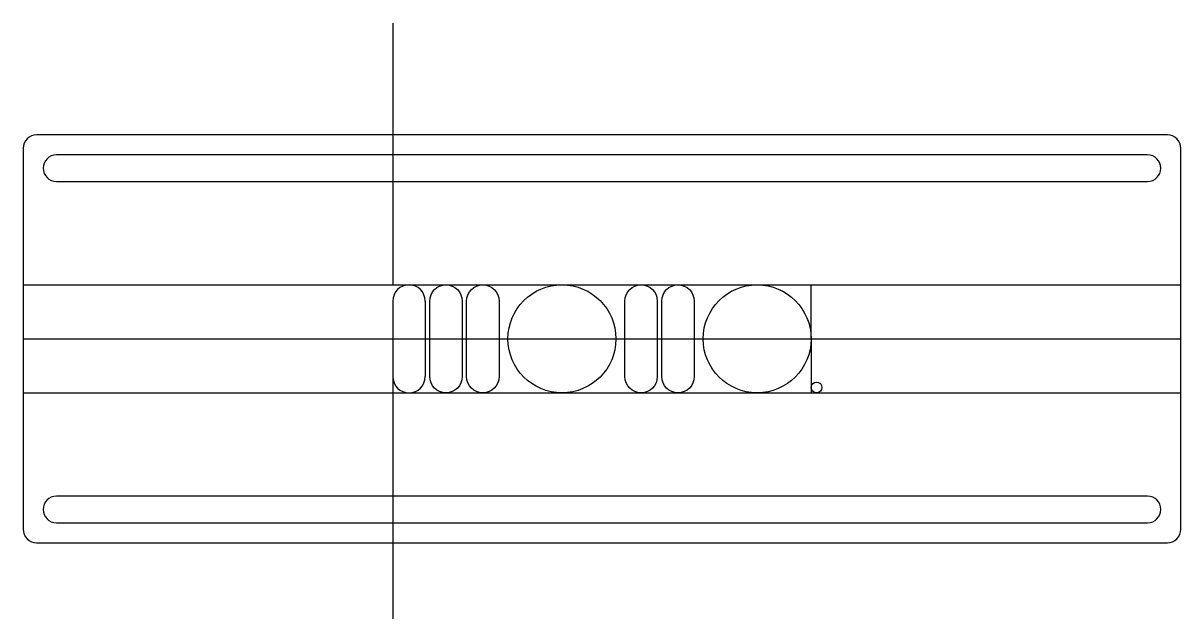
# Model space of a CAD drawing. Header units: millimetres. Extents: x -314 to 8, y -27 to 138.
import ezdxf

# ---------------------------------------------------------------- set-up
doc = ezdxf.new("R2010")
doc.units = ezdxf.units.MM
doc.layers.get('0').update_dxf_attribs({"linetype": 'CONTINUOUS'})

msp = doc.modelspace()

# ---------------------------------------------------------------- linework, layer by layer
for p, q in [((-211.5, 138.4), (-211.5, 65.76)), ((3.75, 107.42), (-310.5, 107.42)), ((-314.25, 103.63), (-314.25, -2.1)), ((7.5, -2.1), (7.5, 103.63)), ((-314.25, 65.76), (7.5, 65.76)), ((-95.25, 50.76), (-95.25, 65.76)), ((-211.5, 61.26), (-211.5, 40.26)), ((-211.5, 61.26), (-211.5, -26.98)), ((-202.5, 61.26), (-202.5, 40.26)), ((-314.25, 50.76), (7.5, 50.76)), ((-95.25, 50.76), (-95.25, 35.76)), ((-314.25, 35.76), (7.5, 35.76)), ((-310.5, -5.89), (3.75, -5.89))]:
    msp.add_line(p, q)
for points in [[(-305, 94.43), (-1.75, 94.43, 1), (-1.75, 101.83), (-305, 101.83, 1)], [(-201.25, 40.26), (-201.25, 61.26, -1), (-192.25, 61.26), (-192.25, 40.26, -1)], [(-191, 40.26), (-191, 61.26, -1), (-182, 61.26), (-182, 40.26, -1)], [(-147, 40.26), (-147, 61.26, -1), (-138, 61.26), (-138, 40.26, -1)], [(-136.75, 40.26), (-136.75, 61.26, -1), (-127.75, 61.26), (-127.75, 40.26, -1)], [(-305, -0.3), (-1.75, -0.3, 1), (-1.75, 7.1), (-305, 7.1, 1)]]:
    msp.add_lwpolyline(points, format="xyb", close=True)
for centre, radius in [((-164.5, 50.76), 15), ((-110.25, 50.76), 15), ((-93.75, 37.26), 1.5)]:
    msp.add_circle(centre, radius)
for centre, start, end in [((-207, 61.26), 0, 180), ((-207, 40.26), -180, 0)]:
    msp.add_arc(centre, 4.5, start, end)
for centre, major_axis, start_param, end_param in [((-310.5, 103.63), (0, -3.79), 3.141593, 4.712389), ((3.75, 103.63), (0, 3.79), 4.712389, 6.283185), ((-310.5, -2.1), (0, -3.79), 4.712389, 6.283185), ((3.75, -2.1), (0, 3.79), 3.141593, 4.712389)]:
    msp.add_ellipse(centre, major_axis=major_axis, ratio=0.990268, start_param=start_param, end_param=end_param)

doc.saveas('drawing.dxf')
